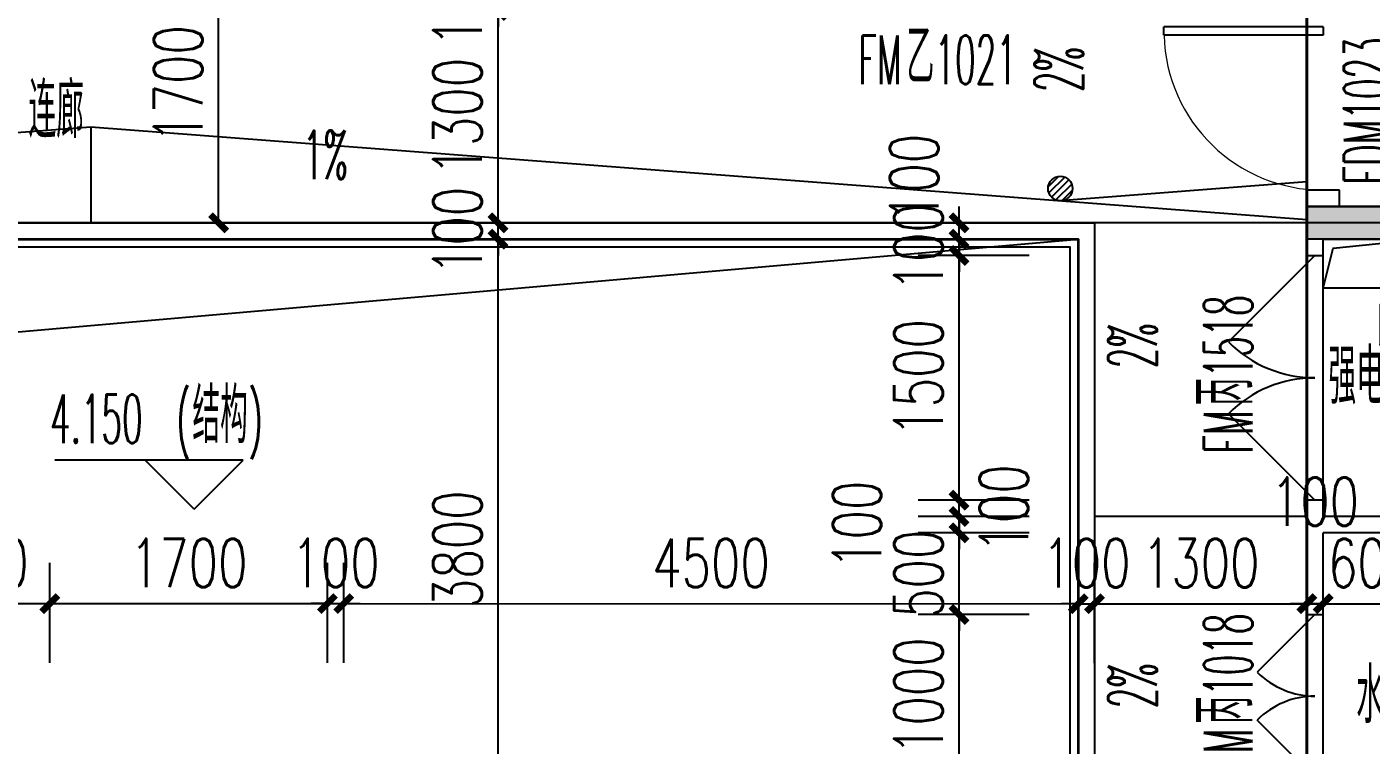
# Model space of a CAD drawing. Extents: x -59851 to 653804, y -249523 to 437614.
# Drawn here: x -11955 to -3720, y -100194 to -95794 of the extents above; entities that cross this region are included whole.
import ezdxf

# ---------------------------------------------------------------- set-up
doc = ezdxf.new("R2010")
doc.units = 0
doc.header["$LTSCALE"] = 1000
doc.header["$MEASUREMENT"] = 0
doc.layers.add('33计一半面积外廓线', color=53, linetype='Continuous', lineweight=35)
doc.layers.add('33计全面积外廓线', color=21, linetype='Continuous', lineweight=35)
doc.layers.add('A-area(算全面积)', color=21, linetype='Continuous', plot=False)
for name, color, linetype in [('A-洞口', 105, 'Continuous'), ('A-看线', 105, 'Continuous'), ('A-第三道尺寸线', 105, 'Continuous'), ('A-线脚看线', 9, 'Continuous'), ('AE-FLOR', 151, 'Continuous'), ('DIM_ELEV', 3, 'Continuous'), ('DIM_SYMB', 3, 'Continuous'), ('DOOR_FIRE', 4, 'Continuous'), ('DOOR_FIRE_TEXT', 7, 'Continuous'), ('DOTE', 16, 'Continuous'), ('NL', 5, 'Continuous'), ('PUB_HATCH', 8, 'Continuous'), ('PUB_TEXT', 7, 'Continuous'), ('WALL', 2, 'Continuous'), ('WINDOW', 4, 'Continuous'), ('WINDOW_TEXT', 7, 'Continuous'), ('ys', 154, 'Continuous'), ('剪力墙', 6, 'Continuous')]:
    doc.layers.add(name, color=color, linetype=linetype)
doc.styles.add('_TCH_DIM', font='SIMPLEX.shx', dxfattribs={"width": 0.7, "bigfont": 'GBCBIG.shx'})
doc.styles.add('_TCH_DIM_T3', font='SIMPLEX.shx', dxfattribs={"width": 0.705882, "bigfont": 'GBCBIG.shx'})
doc.styles.add('_TCH_WINDOW', font='SIMPLEX.shx', dxfattribs={"width": 0.7, "height": 3.5, "bigfont": 'GBCBIG.shx'})
doc.styles.get("Standard").update_dxf_attribs({"font": 'gbenor.shx', "width": 0.7, "bigfont": 'gbcbig.shx'})
doc.dimstyles.new('_TCH_ARCH&&100', dxfattribs={"dimtxt": 297.5, "dimasz": 100, "dimexe": 250, "dimexo": 300, "dimgap": 100, "dimtad": 1, "dimdec": 0, "dimzin": 0, "dimdsep": 46, "dimtxsty": '_TCH_DIM_T3', "dimblk": 'ARCHTICK', "dimcen": 0.09, "dimclrt": 7, "dimazin": 2, "dimtfac": 1, "dimtdec": 0, "dimtix": 1, "dimtmove": 2, "dimatfit": 3, "dimfxl": 0, "dimtolj": 1, "dimtzin": 0, "dimarcsym": 0})

# ---------------------------------------------------------------- blocks, each defined once
blk = doc.blocks.new('18fjlq0329')
at = {"layer": 'PUB_HATCH'}
blk.add_hatch(color=256, dxfattribs=at).paths.add_polyline_path([(-3213.7, -16544.5), (-3213.7, -16644.5), (-3213.7, -18194.5), (-3413.7, -18194.5), (-3413.7, -16744.5), (-4113.7, -16744.5), (-4113.7, -16544.5), (-3413.7, -16544.5)])
at = {"layer": '剪力墙'}
blk.add_lwpolyline([(-3213.7, -16544.5), (-3213.7, -16644.5), (-3213.7, -18194.5), (-3413.7, -18194.5), (-3413.7, -16744.5), (-4113.7, -16744.5), (-4113.7, -16544.5), (-3413.7, -16544.5)], close=True, dxfattribs=at)
blk = doc.blocks.new('zhouxianssceng0329')
at = {"layer": 'DOTE'}
blk.add_line((5501.3, 147398.2), (-22013.7, 147398.2), dxfattribs=at)
blk = doc.blocks.new('$DorLib2D$00000001')
for p, q in [((0.45, 0.975), (0.5, 0.975)), ((0.45, 0), (0.45, 0.975)), ((0.5, 0), (0.5, 0.975)), ((0.5, 0), (0.45, 0))]:
    blk.add_line(p, q)
at = {"lineweight": 13}
blk.add_arc((0.475, 0), 0.975, 91.46928, 180, dxfattribs=at)
blk = doc.blocks.new('a6huxing 0323')
at = {"layer": 'WALL'}
for p, q in [((5565.5, 176711.7), (5365.5, 176711.7)), ((5365.5, 176711.7), (5365.5, 176411.7)), ((5565.5, 176611.7), (5565.5, 176711.7)), ((6165.5, 176611.7), (5565.5, 176611.7)), ((6065.5, 176411.7), (5365.5, 176411.7))]:
    blk.add_line(p, q, dxfattribs=at)
at = {"layer": 'WINDOW'}
blk.add_line((5365.5, 177711.7), (5365.5, 176711.7), dxfattribs=at)
ref = blk.add_blockref('$DorLib2D$00000001', (5465.5, 177211.7), dxfattribs=dict(at, xscale=1000, yscale=1000, zscale=-1000, rotation=90))
ref.add_attrib('A', 'FDM1023', (5889.3, 176746.2), dxfattribs={"layer": 'WINDOW_TEXT', "height": 297.5, "rotation": 90, "style": '_TCH_WINDOW', "width": 0.494118})
blk = doc.blocks.new('$DorLib2D$00000116')
at = {"color": 0}
for p, q in [((-0.5, 0), (-0.1464, 0.3536)), ((0.5, 0), (0.1464, 0.3536))]:
    blk.add_line(p, q, dxfattribs=at)
for centre, start, end in [((-0.5, 0), 0, 45), ((0.5, 0), 135, 180)]:
    blk.add_arc(centre, 0.5, start, end, dxfattribs=at)
blk = doc.blocks.new('qiangruodianshuiyou')
at = {"layer": 'A-洞口'}
for points in [[(-5430.3, 173334.8), (-5430.3, 173034.8), (-6030.3, 173034.8), (-6030.3, 173334.8)], [(-5430.3, 172934.8), (-5680.3, 172934.8), (-5680.3, 172684.8), (-5430.3, 172684.8)]]:
    blk.add_lwpolyline(points, close=True, dxfattribs=at)
for points in [[(-6030.3, 173034.8), (-5968.3, 173279.3), (-5430.3, 173334.8)], [(-5680.3, 172684.8), (-5625.9, 172882.1), (-5430.3, 172934.8)]]:
    blk.add_lwpolyline(points, dxfattribs=at)
at = {"layer": 'DOOR_FIRE'}
for p, q in [((-6130.3, 171734.8), (-6130.3, 173234.8)), ((-6030.3, 171734.8), (-6030.3, 173234.8)), ((-6130.3, 170034.8), (-6130.3, 171034.8)), ((-6030.3, 170034.8), (-6030.3, 171034.8))]:
    blk.add_line(p, q, dxfattribs=at)
at = {"layer": 'WALL'}
for p, q in [((-5230.3, 173534.8), (-6130.3, 173534.8)), ((-6130.3, 173534.8), (-6130.3, 173234.8)), ((-5230.3, 171634.8), (-5230.3, 173534.8)), ((-5430.3, 173334.8), (-6030.3, 173334.8)), ((-6030.3, 173234.8), (-6030.3, 173334.8)), ((-5430.3, 171634.8), (-5430.3, 173334.8)), ((-6130.3, 173234.8), (-6030.3, 173234.8)), ((-6030.3, 171734.8), (-6130.3, 171734.8)), ((-6130.3, 171734.8), (-6130.3, 171634.8)), ((-6030.3, 171634.8), (-6030.3, 171734.8)), ((-6130.3, 171634.8), (-6130.3, 171034.8)), ((-5430.3, 171634.8), (-6030.3, 171634.8)), ((-5230.3, 169334.8), (-5230.3, 171634.8)), ((-5430.3, 171534.8), (-6030.3, 171534.8)), ((-6030.3, 171034.8), (-6030.3, 171534.8)), ((-5430.3, 169534.8), (-5430.3, 171534.8)), ((-6130.3, 171034.8), (-6030.3, 171034.8)), ((-6030.3, 170034.8), (-6130.3, 170034.8)), ((-6130.3, 170034.8), (-6130.3, 169334.8)), ((-6030.3, 169534.8), (-6030.3, 170034.8)), ((-5430.3, 169534.8), (-6030.3, 169534.8)), ((-5230.3, 169334.8), (-6130.3, 169334.8))]:
    blk.add_line(p, q, dxfattribs=at)
at = {"layer": 'DOOR_FIRE', "zscale": 100}
for p, xscale, yscale, rotation in [((-6080.3, 172484.8), 1500, 1500, 90), ((-6080.3, 170534.8), 1000, 1000, 90.00000000000004)]:
    blk.add_blockref('$DorLib2D$00000116', p, dxfattribs=dict(at, xscale=xscale, yscale=yscale, rotation=rotation))
at = {"layer": 'DOOR_FIRE_TEXT', "style": '_TCH_WINDOW'}
for s, height, width, p in [('1518', 297.5, 0.494118, (-6463.1, 172486.8)), ('丙', 337.6, 0.7, (-6463.1, 172314.8)), ('FM', 297.5, 0.494118, (-6463.1, 172020.8)), ('1018', 297.5, 0.494118, (-6463.1, 170536.8)), ('丙', 337.6, 0.7, (-6463.1, 170364.8)), ('FM', 297.5, 0.494118, (-6463.1, 170070.8))]:
    blk.add_text(s, height=height, rotation=90, dxfattribs=dict(at, width=width)).set_placement(p)
at = {"layer": 'PUB_TEXT', "width": 0.7}
for s, height, p in [('强电井', 337.59, (-5997.8, 172324.6)), ('水', 337.6, (-5827.7, 170370.1))]:
    blk.add_text(s, height=height, dxfattribs=at).set_placement(p)
blk = doc.blocks.new('zhenzheng1417hxt0329')
at = {"layer": 'A-area(算全面积)'}
blk.add_lwpolyline([(-17613.7, 20870.7), (-17613.7, 13970.7), (-16213.7, 13970.7), (-16213.5, 17270.6), (-15613.7, 17270.7), (-15613.7, 17070.7), (-5513.7, 17070.7), (-5513.7, 20870.7)], close=True, dxfattribs=at)
at = {"layer": 'A-看线'}
blk.add_lwpolyline([(-17613.7, 13970.7), (-16916.1, 19872.7), (-5513.7, 20870.7)], dxfattribs=at)
at = {"layer": 'AE-FLOR'}
for points in [[(-17613.7, 20970.7), (-5413.7, 20970.7), (-5413.7, 16870.7), (-10013.7, 16870.7)], [(-17613.7, 20870.7), (-5513.7, 20870.7), (-5513.7, 17070.7), (-10013.7, 17070.7)]]:
    blk.add_lwpolyline(points, dxfattribs=at)
at = {"layer": 'DIM_ELEV'}
for p, q in [((-10629.8, 19515.9), (-11783.1, 19515.9)), ((-10929.8, 19215.9), (-11229.8, 19515.9)), ((-10929.8, 19215.9), (-10629.8, 19515.9))]:
    blk.add_line(p, q, dxfattribs=at)
at = {"layer": 'DOOR_FIRE_TEXT', "style": '_TCH_WINDOW'}
for s, height, width, p in [('乙', 337.6, 0.7, (-6566.2, 21820.7)), ('FM', 297.5, 0.494118, (-6860.2, 21820.7)), ('1021', 297.5, 0.494118, (-6394.2, 21820.7))]:
    blk.add_text(s, height=height, dxfattribs=dict(at, width=width)).set_placement(p)
at = {"layer": 'PUB_TEXT', "width": 0.7}
blk.add_text('连廊', height=337.59, dxfattribs=at).set_placement((-11945.3, 21490.4))
at = {"layer": 'PUB_TEXT', "style": '_TCH_DIM'}
for s, height, width, p in [('(', 297.5, 0.494118, (-11039.1, 19620.9)), ('结构', 337.59, 0.7, (-10941.1, 19620.9)), (')', 297.5, 0.494118, (-10597.1, 19620.9)), ('4.150', 297.5, 0.494118, (-11813.1, 19620.9))]:
    blk.add_text(s, height=height, dxfattribs=dict(at, width=width)).set_placement(p)
blk = doc.blocks.new('188xj0329')
at = {"layer": 'A-线脚看线'}
blk.add_lwpolyline([(-10063.7, -25166.7), (-10063.7, -25116.7), (-5563.7, -25116.7), (-5563.7, -21416.7), (-17613.7, -21416.7)], dxfattribs=at)
blk = doc.blocks.new('_LV13')
at = {"color": 0}
for p, q in [((-0.071, 0.495), (-0.495, 0.071)), ((0.183, 0.465), (-0.465, -0.183)), ((0.354, 0.354), (-0.354, -0.354)), ((0.465, 0.183), (-0.183, -0.465)), ((0.495, -0.071), (0.071, -0.495))]:
    blk.add_line(p, q, dxfattribs=at)
blk.add_circle((0, 0), 0.5)
blk = doc.blocks.new('_ArchTick')
at = {"color": 0, "linetype": 'ByBlock', "const_width": 0.4}
blk.add_lwpolyline([(-0.5, -0.5), (0.5, 0.5)], dxfattribs=at)
blk = doc.blocks.new('*D1710')
at = {"layer": 'A-第三道尺寸线', "color": 0, "lineweight": -2, "transparency": 16777216}
for p, q in [((-5813.7, -99394.3), (-6494.4, -99394.3)), ((-6244.4, -100394.3), (-6244.4, -99394.3)), ((-5813.7, -100394.3), (-6494.4, -100394.3))]:
    blk.add_line(p, q, dxfattribs=at)
at = {"layer": 'Defpoints', "color": 0, "transparency": 16777216}
for p in [(-6244.4, -99394.3), (-5513.7, -99394.3), (-5513.7, -100394.3)]:
    blk.add_point(p, dxfattribs=at)
at = {"layer": 'A-第三道尺寸线', "color": 0, "lineweight": -2, "transparency": 16777216, "xscale": 100, "yscale": 100, "zscale": 100}
for p, rotation in [((-6244.4, -99394.3), 90), ((-6244.4, -100394.3), 270)]:
    blk.add_blockref('_ArchTick', p, dxfattribs=dict(at, rotation=rotation))
at = {"layer": 'A-第三道尺寸线', "color": 7, "transparency": 16777216, "insert": (-6493.1, -99894.3), "char_height": 297.5, "attachment_point": 5, "rotation": 90, "style": '_TCH_DIM_T3'}
blk.add_mtext('\\A1;1000', dxfattribs=at)
blk = doc.blocks.new('*D1711')
at = {"layer": 'A-第三道尺寸线', "color": 0, "lineweight": -2, "transparency": 16777216}
for p, q in [((-6244.4, -98894.3), (-6244.4, -98794.3)), ((-5813.7, -98894.3), (-6494.4, -98894.3)), ((-6244.4, -99394.3), (-6244.4, -98894.3)), ((-5813.7, -99394.3), (-6494.4, -99394.3)), ((-6244.4, -99394.3), (-6244.4, -99494.3))]:
    blk.add_line(p, q, dxfattribs=at)
at = {"layer": 'Defpoints', "color": 0, "transparency": 16777216}
for p in [(-6244.4, -98894.3), (-5513.7, -98894.3), (-5513.7, -99394.3)]:
    blk.add_point(p, dxfattribs=at)
at = {"layer": 'A-第三道尺寸线', "color": 0, "lineweight": -2, "transparency": 16777216, "xscale": 100, "yscale": 100, "zscale": 100}
for p, rotation in [((-6244.4, -98894.3), 270), ((-6244.4, -99394.3), 90)]:
    blk.add_blockref('_ArchTick', p, dxfattribs=dict(at, rotation=rotation))
at = {"layer": 'A-第三道尺寸线', "color": 7, "transparency": 16777216, "insert": (-6493.1, -99144.3), "char_height": 297.5, "attachment_point": 5, "rotation": 90, "style": '_TCH_DIM_T3'}
blk.add_mtext('\\A1;500', dxfattribs=at)
blk = doc.blocks.new('*D1712')
at = {"layer": 'A-第三道尺寸线', "color": 0, "lineweight": -2, "transparency": 16777216}
for p, q in [((-6244.4, -98794.3), (-6244.4, -98694.3)), ((-5813.7, -98794.3), (-6494.4, -98794.3)), ((-6244.4, -98894.3), (-6244.4, -98794.3)), ((-5813.7, -98894.3), (-6494.4, -98894.3)), ((-6244.4, -98894.3), (-6244.4, -98994.3))]:
    blk.add_line(p, q, dxfattribs=at)
at = {"layer": 'Defpoints', "color": 0, "transparency": 16777216}
for p in [(-6244.4, -98794.3), (-5513.7, -98794.3), (-5513.7, -98894.3)]:
    blk.add_point(p, dxfattribs=at)
at = {"layer": 'A-第三道尺寸线', "color": 0, "lineweight": -2, "transparency": 16777216, "xscale": 100, "yscale": 100, "zscale": 100}
for p, rotation in [((-6244.4, -98794.3), 270), ((-6244.4, -98894.3), 90)]:
    blk.add_blockref('_ArchTick', p, dxfattribs=dict(at, rotation=rotation))
at = {"layer": 'A-第三道尺寸线', "color": 7, "transparency": 16777216, "insert": (-6869.4, -98844.3), "char_height": 297.5, "attachment_point": 5, "rotation": 90, "style": '_TCH_DIM_T3'}
blk.add_mtext('\\A1;100', dxfattribs=at)
blk = doc.blocks.new('*D1713')
at = {"layer": 'A-第三道尺寸线', "color": 0, "lineweight": -2, "transparency": 16777216}
for p, q in [((-6244.4, -98694.3), (-6244.4, -98594.3)), ((-5813.7, -98694.3), (-6494.4, -98694.3)), ((-6244.4, -98794.3), (-6244.4, -98694.3)), ((-5813.7, -98794.3), (-6494.4, -98794.3)), ((-6244.4, -98794.3), (-6244.4, -98894.3))]:
    blk.add_line(p, q, dxfattribs=at)
at = {"layer": 'Defpoints', "color": 0, "transparency": 16777216}
for p in [(-6244.4, -98694.3), (-5513.7, -98694.3), (-5513.7, -98794.3)]:
    blk.add_point(p, dxfattribs=at)
at = {"layer": 'A-第三道尺寸线', "color": 0, "lineweight": -2, "transparency": 16777216, "xscale": 100, "yscale": 100, "zscale": 100}
for p, rotation in [((-6244.4, -98694.3), 270), ((-6244.4, -98794.3), 90)]:
    blk.add_blockref('_ArchTick', p, dxfattribs=dict(at, rotation=rotation))
at = {"layer": 'A-第三道尺寸线', "color": 7, "transparency": 16777216, "insert": (-5969.4, -98744.3), "char_height": 297.5, "attachment_point": 5, "rotation": 90, "style": '_TCH_DIM_T3'}
blk.add_mtext('\\A1;100', dxfattribs=at)
blk = doc.blocks.new('*D1714')
at = {"layer": 'A-第三道尺寸线', "color": 0, "lineweight": -2, "transparency": 16777216}
for p, q in [((-5813.7, -97194.3), (-6494.4, -97194.3)), ((-6244.4, -98694.3), (-6244.4, -97194.3)), ((-5813.7, -98694.3), (-6494.4, -98694.3))]:
    blk.add_line(p, q, dxfattribs=at)
at = {"layer": 'Defpoints', "color": 0, "transparency": 16777216}
for p in [(-6244.4, -97194.3), (-5513.7, -97194.3), (-5513.7, -98694.3)]:
    blk.add_point(p, dxfattribs=at)
at = {"layer": 'A-第三道尺寸线', "color": 0, "lineweight": -2, "transparency": 16777216, "xscale": 100, "yscale": 100, "zscale": 100}
for p, rotation in [((-6244.4, -97194.3), 90), ((-6244.4, -98694.3), 270)]:
    blk.add_blockref('_ArchTick', p, dxfattribs=dict(at, rotation=rotation))
at = {"layer": 'A-第三道尺寸线', "color": 7, "transparency": 16777216, "insert": (-6493.1, -97944.3), "char_height": 297.5, "attachment_point": 5, "rotation": 90, "style": '_TCH_DIM_T3'}
blk.add_mtext('\\A1;1500', dxfattribs=at)
blk = doc.blocks.new('*D1715')
at = {"layer": 'A-第三道尺寸线', "color": 0, "lineweight": -2, "transparency": 16777216}
for p, q in [((-6244.4, -97094.3), (-6244.4, -96994.3)), ((-5813.7, -97094.3), (-6494.4, -97094.3)), ((-6244.4, -97194.3), (-6244.4, -97094.3)), ((-5813.7, -97194.3), (-6494.4, -97194.3)), ((-6244.4, -97194.3), (-6244.4, -97294.3))]:
    blk.add_line(p, q, dxfattribs=at)
at = {"layer": 'Defpoints', "color": 0, "transparency": 16777216}
for p in [(-6244.4, -97094.3), (-5513.7, -97094.3), (-5513.7, -97194.3)]:
    blk.add_point(p, dxfattribs=at)
at = {"layer": 'A-第三道尺寸线', "color": 0, "lineweight": -2, "transparency": 16777216, "xscale": 100, "yscale": 100, "zscale": 100}
for p, rotation in [((-6244.4, -97094.3), 270), ((-6244.4, -97194.3), 90)]:
    blk.add_blockref('_ArchTick', p, dxfattribs=dict(at, rotation=rotation))
at = {"layer": 'A-第三道尺寸线', "color": 7, "transparency": 16777216, "insert": (-6493.1, -97144.3), "char_height": 297.5, "attachment_point": 5, "rotation": 90, "style": '_TCH_DIM_T3'}
blk.add_mtext('\\A1;100', dxfattribs=at)
blk = doc.blocks.new('*D1716')
at = {"layer": 'A-第三道尺寸线', "color": 0, "lineweight": -2, "transparency": 16777216}
for p, q in [((-6244.4, -96994.3), (-6244.4, -96894.3)), ((-5813.7, -96994.3), (-6494.4, -96994.3)), ((-6244.4, -97094.3), (-6244.4, -96994.3)), ((-5813.7, -97094.3), (-6494.4, -97094.3)), ((-6244.4, -97094.3), (-6244.4, -97194.3))]:
    blk.add_line(p, q, dxfattribs=at)
at = {"layer": 'Defpoints', "color": 0, "transparency": 16777216}
for p in [(-6244.4, -96994.3), (-5513.7, -96994.3), (-5513.7, -97094.3)]:
    blk.add_point(p, dxfattribs=at)
at = {"layer": 'A-第三道尺寸线', "color": 0, "lineweight": -2, "transparency": 16777216, "xscale": 100, "yscale": 100, "zscale": 100}
for p, rotation in [((-6244.4, -96994.3), 270), ((-6244.4, -97094.3), 90)]:
    blk.add_blockref('_ArchTick', p, dxfattribs=dict(at, rotation=rotation))
at = {"layer": 'A-第三道尺寸线', "color": 7, "transparency": 16777216, "insert": (-6519.4, -96719.3), "char_height": 297.5, "attachment_point": 5, "rotation": 90, "style": '_TCH_DIM_T3'}
blk.add_mtext('\\A1;100', dxfattribs=at)
blk = doc.blocks.new('*D1718')
at = {"layer": 'A-第三道尺寸线', "color": 0, "lineweight": -2, "transparency": 16777216}
for p, q in [((-4013.8, -99691.6), (-4013.7, -99077.8)), ((-3413.8, -99691.6), (-3413.7, -99077.9)), ((-4013.7, -99327.8), (-4113.7, -99327.8)), ((-4013.7, -99327.8), (-3413.7, -99327.9)), ((-3413.7, -99327.9), (-3313.7, -99327.9))]:
    blk.add_line(p, q, dxfattribs=at)
at = {"layer": 'Defpoints', "color": 0, "transparency": 16777216}
for p in [(-3413.7, -99327.9), (-4013.8, -99991.6), (-3413.8, -99991.6)]:
    blk.add_point(p, dxfattribs=at)
at = {"layer": 'A-第三道尺寸线', "color": 0, "lineweight": -2, "transparency": 16777216, "xscale": 100, "yscale": 100, "zscale": 100}
for p, rotation in [((-4013.7, -99327.8), 359.9965898637475), ((-3413.7, -99327.9), 179.9965898637474)]:
    blk.add_blockref('_ArchTick', p, dxfattribs=dict(at, rotation=rotation))
at = {"layer": 'A-第三道尺寸线', "color": 7, "transparency": 16777216, "insert": (-3713.7, -99079.1), "char_height": 297.5, "attachment_point": 5, "rotation": 359.99659, "style": '_TCH_DIM_T3'}
blk.add_mtext('\\A1;600', dxfattribs=at)
blk = doc.blocks.new('*D1719')
at = {"layer": 'A-第三道尺寸线', "color": 0, "lineweight": -2, "transparency": 16777216}
for p, q in [((-4113.7, -99691.6), (-4113.7, -99077.8)), ((-4013.8, -99691.6), (-4013.7, -99077.8)), ((-4113.7, -99327.8), (-4213.7, -99327.8)), ((-4113.7, -99327.8), (-4013.7, -99327.8)), ((-4013.7, -99327.8), (-3913.7, -99327.9))]:
    blk.add_line(p, q, dxfattribs=at)
at = {"layer": 'Defpoints', "color": 0, "transparency": 16777216}
for p in [(-4013.7, -99327.8), (-4113.7, -99991.6), (-4013.8, -99991.6)]:
    blk.add_point(p, dxfattribs=at)
at = {"layer": 'A-第三道尺寸线', "color": 0, "lineweight": -2, "transparency": 16777216, "xscale": 100, "yscale": 100, "zscale": 100}
for p, rotation in [((-4113.7, -99327.8), 359.9965898637423), ((-4013.7, -99327.8), 179.9965898637423)]:
    blk.add_blockref('_ArchTick', p, dxfattribs=dict(at, rotation=rotation))
at = {"layer": 'A-第三道尺寸线', "color": 7, "transparency": 16777216, "insert": (-4063.7, -98702.8), "char_height": 297.5, "attachment_point": 5, "rotation": 359.99659, "style": '_TCH_DIM_T3'}
blk.add_mtext('\\A1;100', dxfattribs=at)
blk = doc.blocks.new('*D1720')
at = {"layer": 'A-第三道尺寸线', "color": 0, "lineweight": -2, "transparency": 16777216}
for p, q in [((-5413.7, -99691.5), (-5413.6, -99077.8)), ((-4113.7, -99691.6), (-4113.7, -99077.8)), ((-5413.7, -99327.8), (-4113.7, -99327.8))]:
    blk.add_line(p, q, dxfattribs=at)
at = {"layer": 'Defpoints', "color": 0, "transparency": 16777216}
for p in [(-4113.7, -99327.8), (-5413.7, -99991.5), (-4113.7, -99991.6)]:
    blk.add_point(p, dxfattribs=at)
at = {"layer": 'A-第三道尺寸线', "color": 0, "lineweight": -2, "transparency": 16777216, "xscale": 100, "yscale": 100, "zscale": 100}
for p, rotation in [((-5413.7, -99327.8), 179.9965898637478), ((-4113.7, -99327.8), 359.9965898637478)]:
    blk.add_blockref('_ArchTick', p, dxfattribs=dict(at, rotation=rotation))
at = {"layer": 'A-第三道尺寸线', "color": 7, "transparency": 16777216, "insert": (-4763.7, -99079.1), "char_height": 297.5, "attachment_point": 5, "rotation": 359.99659, "style": '_TCH_DIM_T3'}
blk.add_mtext('\\A1;1300', dxfattribs=at)
blk = doc.blocks.new('*D1721')
at = {"layer": 'A-第三道尺寸线', "color": 0, "lineweight": -2, "transparency": 16777216}
for p, q in [((-5513.7, -99691.5), (-5513.7, -99077.8)), ((-5413.7, -99691.5), (-5413.6, -99077.8)), ((-5513.7, -99327.8), (-5613.7, -99327.7)), ((-5513.7, -99327.8), (-5413.7, -99327.8)), ((-5413.7, -99327.8), (-5313.7, -99327.8))]:
    blk.add_line(p, q, dxfattribs=at)
at = {"layer": 'Defpoints', "color": 0, "transparency": 16777216}
for p in [(-5413.7, -99327.8), (-5513.7, -99991.5), (-5413.7, -99991.5)]:
    blk.add_point(p, dxfattribs=at)
at = {"layer": 'A-第三道尺寸线', "color": 0, "lineweight": -2, "transparency": 16777216, "xscale": 100, "yscale": 100, "zscale": 100}
for p, rotation in [((-5513.7, -99327.8), 359.9965898637511), ((-5413.7, -99327.8), 179.9965898637511)]:
    blk.add_blockref('_ArchTick', p, dxfattribs=dict(at, rotation=rotation))
at = {"layer": 'A-第三道尺寸线', "color": 7, "transparency": 16777216, "insert": (-5463.7, -99079), "char_height": 297.5, "attachment_point": 5, "rotation": 359.99659, "style": '_TCH_DIM_T3'}
blk.add_mtext('\\A1;100', dxfattribs=at)
blk = doc.blocks.new('*D1722')
at = {"layer": 'A-第三道尺寸线', "color": 0, "lineweight": -2, "transparency": 16777216}
for p, q in [((-10013.7, -99691.2), (-10013.7, -99077.5)), ((-5513.7, -99691.5), (-5513.7, -99077.8)), ((-10013.7, -99327.5), (-5513.7, -99327.8))]:
    blk.add_line(p, q, dxfattribs=at)
at = {"layer": 'Defpoints', "color": 0, "transparency": 16777216}
for p in [(-5513.7, -99327.8), (-10013.7, -99991.2), (-5513.7, -99991.5)]:
    blk.add_point(p, dxfattribs=at)
at = {"layer": 'A-第三道尺寸线', "color": 0, "lineweight": -2, "transparency": 16777216, "xscale": 100, "yscale": 100, "zscale": 100}
for p, rotation in [((-10013.7, -99327.5), 179.9965898637474), ((-5513.7, -99327.8), 359.9965898637475)]:
    blk.add_blockref('_ArchTick', p, dxfattribs=dict(at, rotation=rotation))
at = {"layer": 'A-第三道尺寸线', "color": 7, "transparency": 16777216, "insert": (-7763.7, -99078.9), "char_height": 297.5, "attachment_point": 5, "rotation": 359.99659, "style": '_TCH_DIM_T3'}
blk.add_mtext('\\A1;4500', dxfattribs=at)
blk = doc.blocks.new('*D1723')
at = {"layer": 'A-第三道尺寸线', "color": 0, "lineweight": -2, "transparency": 16777216}
for p, q in [((-10113.7, -99691.2), (-10113.7, -99077.5)), ((-10013.7, -99691.2), (-10013.7, -99077.5)), ((-10113.7, -99327.5), (-10213.7, -99327.5)), ((-10113.7, -99327.5), (-10013.7, -99327.5)), ((-10013.7, -99327.5), (-9913.7, -99327.5))]:
    blk.add_line(p, q, dxfattribs=at)
at = {"layer": 'Defpoints', "color": 0, "transparency": 16777216}
for p in [(-10013.7, -99327.5), (-10113.7, -99991.2), (-10013.7, -99991.2)]:
    blk.add_point(p, dxfattribs=at)
at = {"layer": 'A-第三道尺寸线', "color": 0, "lineweight": -2, "transparency": 16777216, "xscale": 100, "yscale": 100, "zscale": 100}
for p, rotation in [((-10113.7, -99327.5), 359.9965898637539), ((-10013.7, -99327.5), 179.9965898637539)]:
    blk.add_blockref('_ArchTick', p, dxfattribs=dict(at, rotation=rotation))
at = {"layer": 'A-第三道尺寸线', "color": 7, "transparency": 16777216, "insert": (-10063.7, -99078.7), "char_height": 297.5, "attachment_point": 5, "rotation": 359.99659, "style": '_TCH_DIM_T3'}
blk.add_mtext('\\A1;100', dxfattribs=at)
blk = doc.blocks.new('*D1724')
at = {"layer": 'A-第三道尺寸线', "color": 0, "lineweight": -2, "transparency": 16777216}
for p, q in [((-11813.6, -99691.1), (-11813.6, -99077.4)), ((-10113.7, -99691.2), (-10113.7, -99077.5)), ((-11813.6, -99327.4), (-10113.7, -99327.5))]:
    blk.add_line(p, q, dxfattribs=at)
at = {"layer": 'Defpoints', "color": 0, "transparency": 16777216}
for p in [(-10113.7, -99327.5), (-11813.6, -99991.1), (-10113.7, -99991.2)]:
    blk.add_point(p, dxfattribs=at)
at = {"layer": 'A-第三道尺寸线', "color": 0, "lineweight": -2, "transparency": 16777216, "xscale": 100, "yscale": 100, "zscale": 100}
for p, rotation in [((-11813.6, -99327.4), 179.9965898637472), ((-10113.7, -99327.5), 359.9965898637473)]:
    blk.add_blockref('_ArchTick', p, dxfattribs=dict(at, rotation=rotation))
at = {"layer": 'A-第三道尺寸线', "color": 7, "transparency": 16777216, "insert": (-10963.6, -99078.7), "char_height": 297.5, "attachment_point": 5, "rotation": 359.99659, "style": '_TCH_DIM_T3'}
blk.add_mtext('\\A1;1700', dxfattribs=at)
blk = doc.blocks.new('*D1725')
at = {"layer": 'A-第三道尺寸线', "color": 0, "lineweight": -2, "transparency": 16777216}
for p, q in [((-12613.7, -99691.1), (-12613.6, -99077.3)), ((-11813.6, -99691.1), (-11813.6, -99077.4)), ((-12613.7, -99327.3), (-11813.6, -99327.4))]:
    blk.add_line(p, q, dxfattribs=at)
at = {"layer": 'Defpoints', "color": 0, "transparency": 16777216}
for p in [(-11813.6, -99327.4), (-12613.7, -99991.1), (-11813.6, -99991.1)]:
    blk.add_point(p, dxfattribs=at)
at = {"layer": 'A-第三道尺寸线', "color": 0, "lineweight": -2, "transparency": 16777216, "xscale": 100, "yscale": 100, "zscale": 100}
for p, rotation in [((-12613.7, -99327.3), 179.9965898637486), ((-11813.6, -99327.4), 359.9965898637486)]:
    blk.add_blockref('_ArchTick', p, dxfattribs=dict(at, rotation=rotation))
at = {"layer": 'A-第三道尺寸线', "color": 7, "transparency": 16777216, "insert": (-12213.6, -99078.6), "char_height": 297.5, "attachment_point": 5, "rotation": 359.99659, "style": '_TCH_DIM_T3'}
blk.add_mtext('\\A1;800', dxfattribs=at)
blk = doc.blocks.new('*D1738')
at = {"layer": 'A-第三道尺寸线', "color": 0, "lineweight": -2, "transparency": 16777216}
for p, q in [((-9436.3, -97094.3), (-8818.5, -97094.3)), ((-9068.5, -100894.3), (-9068.5, -97094.3)), ((-9436.3, -100894.3), (-8818.5, -100894.3))]:
    blk.add_line(p, q, dxfattribs=at)
at = {"layer": 'Defpoints', "color": 0, "transparency": 16777216}
for p in [(-9736.3, -97094.3), (-9068.5, -97094.3), (-9736.3, -100894.3)]:
    blk.add_point(p, dxfattribs=at)
at = {"layer": 'A-第三道尺寸线', "color": 0, "lineweight": -2, "transparency": 16777216, "xscale": 100, "yscale": 100, "zscale": 100}
for p, rotation in [((-9068.5, -97094.3), 90), ((-9068.5, -100894.3), 270)]:
    blk.add_blockref('_ArchTick', p, dxfattribs=dict(at, rotation=rotation))
at = {"layer": 'A-第三道尺寸线', "color": 7, "transparency": 16777216, "insert": (-9317.2, -98994.3), "char_height": 297.5, "attachment_point": 5, "rotation": 90, "style": '_TCH_DIM_T3'}
blk.add_mtext('\\A1;3800', dxfattribs=at)
blk = doc.blocks.new('*D1739')
at = {"layer": 'A-第三道尺寸线', "color": 0, "lineweight": -2, "transparency": 16777216}
for p, q in [((-9068.5, -96994.3), (-9068.5, -96894.3)), ((-9436.3, -96994.3), (-8818.5, -96994.3)), ((-9068.5, -97094.3), (-9068.5, -96994.3)), ((-9436.3, -97094.3), (-8818.5, -97094.3)), ((-9068.5, -97094.3), (-9068.5, -97194.3))]:
    blk.add_line(p, q, dxfattribs=at)
at = {"layer": 'Defpoints', "color": 0, "transparency": 16777216}
for p in [(-9736.3, -96994.3), (-9068.5, -96994.3), (-9736.3, -97094.3)]:
    blk.add_point(p, dxfattribs=at)
at = {"layer": 'A-第三道尺寸线', "color": 0, "lineweight": -2, "transparency": 16777216, "xscale": 100, "yscale": 100, "zscale": 100}
for p, rotation in [((-9068.5, -96994.3), 270), ((-9068.5, -97094.3), 90)]:
    blk.add_blockref('_ArchTick', p, dxfattribs=dict(at, rotation=rotation))
at = {"layer": 'A-第三道尺寸线', "color": 7, "transparency": 16777216, "insert": (-9317.2, -97044.3), "char_height": 297.5, "attachment_point": 5, "rotation": 90, "style": '_TCH_DIM_T3'}
blk.add_mtext('\\A1;100', dxfattribs=at)
blk = doc.blocks.new('*D1740')
at = {"layer": 'A-第三道尺寸线', "color": 0, "lineweight": -2, "transparency": 16777216}
for p, q in [((-9436.3, -95694.3), (-8818.5, -95694.3)), ((-9068.5, -96994.3), (-9068.5, -95694.3)), ((-9436.3, -96994.3), (-8818.5, -96994.3))]:
    blk.add_line(p, q, dxfattribs=at)
at = {"layer": 'Defpoints', "color": 0, "transparency": 16777216}
for p in [(-9736.3, -95694.3), (-9068.5, -95694.3), (-9736.3, -96994.3)]:
    blk.add_point(p, dxfattribs=at)
at = {"layer": 'A-第三道尺寸线', "color": 0, "lineweight": -2, "transparency": 16777216, "xscale": 100, "yscale": 100, "zscale": 100}
for p, rotation in [((-9068.5, -95694.3), 90), ((-9068.5, -96994.3), 270)]:
    blk.add_blockref('_ArchTick', p, dxfattribs=dict(at, rotation=rotation))
at = {"layer": 'A-第三道尺寸线', "color": 7, "transparency": 16777216, "insert": (-9317.2, -96344.3), "char_height": 297.5, "attachment_point": 5, "rotation": 90, "style": '_TCH_DIM_T3'}
blk.add_mtext('\\A1;1300', dxfattribs=at)
blk = doc.blocks.new('*D1741')
at = {"layer": 'A-第三道尺寸线', "color": 0, "lineweight": -2, "transparency": 16777216}
for p, q in [((-9068.5, -95594.3), (-9068.5, -95494.3)), ((-9436.3, -95594.3), (-8818.5, -95594.3)), ((-9068.5, -95694.3), (-9068.5, -95594.3)), ((-9436.3, -95694.3), (-8818.5, -95694.3)), ((-9068.5, -95694.3), (-9068.5, -95794.3))]:
    blk.add_line(p, q, dxfattribs=at)
at = {"layer": 'Defpoints', "color": 0, "transparency": 16777216}
for p in [(-9736.3, -95594.3), (-9068.5, -95594.3), (-9736.3, -95694.3)]:
    blk.add_point(p, dxfattribs=at)
at = {"layer": 'A-第三道尺寸线', "color": 0, "lineweight": -2, "transparency": 16777216, "xscale": 100, "yscale": 100, "zscale": 100}
for p, rotation in [((-9068.5, -95594.3), 270), ((-9068.5, -95694.3), 90)]:
    blk.add_blockref('_ArchTick', p, dxfattribs=dict(at, rotation=rotation))
at = {"layer": 'A-第三道尺寸线', "color": 7, "transparency": 16777216, "insert": (-9317.2, -95644.3), "char_height": 297.5, "attachment_point": 5, "rotation": 90, "style": '_TCH_DIM_T3'}
blk.add_mtext('\\A1;100', dxfattribs=at)
blk = doc.blocks.new('*D3145')
at = {"layer": 'A-第三道尺寸线', "color": 0, "lineweight": -2, "transparency": 16777216}
for p, q in [((-11322.2, -95294.3), (-10529.9, -95294.3)), ((-10779.9, -96994.3), (-10779.9, -95294.3)), ((-11322.2, -96994.3), (-10529.9, -96994.3))]:
    blk.add_line(p, q, dxfattribs=at)
at = {"layer": 'Defpoints', "color": 0, "transparency": 16777216}
for p in [(-11622.2, -95294.3), (-10779.9, -95294.3), (-11622.2, -96994.3)]:
    blk.add_point(p, dxfattribs=at)
at = {"layer": 'A-第三道尺寸线', "color": 0, "lineweight": -2, "transparency": 16777216, "xscale": 100, "yscale": 100, "zscale": 100}
for p, rotation in [((-10779.9, -95294.3), 90), ((-10779.9, -96994.3), 270)]:
    blk.add_blockref('_ArchTick', p, dxfattribs=dict(at, rotation=rotation))
at = {"layer": 'A-第三道尺寸线', "color": 7, "transparency": 16777216, "insert": (-11028.6, -96144.3), "char_height": 297.5, "attachment_point": 5, "rotation": 90, "style": '_TCH_DIM_T3'}
blk.add_mtext('\\A1;1700', dxfattribs=at)

msp = doc.modelspace()

# ---------------------------------------------------------------- linework, layer by layer
at = {"layer": '33计一半面积外廓线'}
msp.add_lwpolyline([(-10013.7, -100894.3), (-10013.7, -102394.3), (-4113.7, -102394.3), (-4113.7, -101094.3), (-4113.8, -101094.3), (-4113.7, -95694.3), (-8013.7, -95694.3), (-8013.7, -95294.3), (-16513.7, -95294.3), (-16513.7, -95694.3), (-17613.7, -95694.3), (-17613.7, -97094.3), (-5513.7, -97094.3), (-5513.7, -100894.3)], close=True, dxfattribs=at)
at = {"layer": '33计全面积外廓线'}
msp.add_lwpolyline([(-20113.7, -95694.3), (-16513.7, -95694.3), (-16513.7, -95294.3), (-8013.7, -95294.3), (-8013.7, -95694.3), (-4113.7, -95694.3), (-4113.7, -101094.3), (-4113.7, -101094.3), (-4113.7, -102394.3), (-10013.7, -102394.3), (-10013.7, -100894.3), (-15613.7, -100894.3), (-15613.7, -100694.3), (-16213.7, -100694.3), (-16213.7, -103994.3), (-17613.7, -103994.3)], dxfattribs=at)
at = {"layer": 'DIM_SYMB'}
msp.add_lwpolyline([(-10434.6, -96831.6, 0, 0, 0), (-9939.7, -96831.6, 80, 0, 0), (-9639.7, -96831.6, 0, 0, 0)], format="xyseb", dxfattribs=at)
at = {"layer": 'ys'}
msp.add_lwpolyline([(-11563.7, -96407.1), (-11563.7, -96994.3)], dxfattribs=at)

# ---------------------------------------------------------------- block references
for name, p in [('zhouxianssceng0329', (0, -244392.5)), ('18fjlq0329', (0, -80349.7))]:
    msp.add_blockref(name, p)

# ---------------------------------------------------------------- texts
at = {"layer": 'PUB_TEXT', "style": '_TCH_DIM', "width": 0.494118}
msp.add_text('1%', height=297.5, dxfattribs=at).set_placement((-10264.9, -96726.6))

# ---------------------------------------------------------------- dimensions: what is measured, and where the dimension line sits
at = {"layer": 'A-第三道尺寸线'}
for p1, p2, distance, picture, middle in [((-11622.2, -96994.3), (-11622.2, -95294.3), -842.4, '*D3145', (-11028.6, -96144.3)), ((-9736.3, -95694.3), (-9736.3, -95594.3), -667.9, '*D1741', (-9317.2, -95644.3)), ((-9736.3, -96994.3), (-9736.3, -95694.3), -667.9, '*D1740', (-9317.2, -96344.3)), ((-9736.3, -97094.3), (-9736.3, -96994.3), -667.9, '*D1739', (-9317.2, -97044.3)), ((-9736.3, -100894.3), (-9736.3, -97094.3), -667.9, '*D1738', (-9317.2, -98994.3)), ((-12613.7, -99991.1), (-11813.6, -99991.1), 663.7, '*D1725', (-12213.6, -99078.6)), ((-11813.6, -99991.1), (-10113.7, -99991.2), 663.7, '*D1724', (-10963.6, -99078.7)), ((-10113.7, -99991.2), (-10013.7, -99991.2), 663.7, '*D1723', (-10063.7, -99078.7))]:
    dim = msp.add_aligned_dim(p1=p1, p2=p2, distance=distance, dimstyle='_TCH_ARCH&&100', dxfattribs=at)
    dim.commit()
    dim.dimension.update_dxf_attribs({"geometry": picture, "text_midpoint": middle})

# ---------------------------------------------------------------- next in the draw order: block references
msp.add_blockref('a6huxing 0323', (-9479.2, -273506))

# ---------------------------------------------------------------- next in the draw order: linework, layer by layer
at = {"layer": 'DIM_SYMB'}
for points in [[(-5379.2, -95771.9, 0, 0, 0), (-5379.2, -96266.8, 80, 0, 0), (-5379.2, -96566.8, 0, 0, 0)], [(-4927.2, -98041.2, 0, 0, 0), (-4927.2, -97546.2, 80, 0, 0), (-4927.2, -97246.2, 0, 0, 0)], [(-4927.2, -99547.3, 0, 0, 0), (-4927.2, -100042.3, 80, 0, 0), (-4927.2, -100342.3, 0, 0, 0)]]:
    msp.add_lwpolyline(points, format="xyseb", dxfattribs=at)
at = {"layer": 'ys'}
for points in [[(-17503.7, -96859.3), (-11563.7, -96407.1), (-4113.7, -96974.2)], [(-4113.7, -96744.3), (-5623.7, -96859.3)], [(-4113.7, -98794.3), (-5413.7, -98794.3)]]:
    msp.add_lwpolyline(points, dxfattribs=at)

# ---------------------------------------------------------------- next in the draw order: block references
for name, p in [('188xj0329', (0, -75727.5)), ('zhenzheng1417hxt0329', (0, -117964.9)), ('qiangruodianshuiyou', (2016.5, -270429))]:
    msp.add_blockref(name, p)
at = {"layer": 'NL', "ltscale": 0.5, "extrusion": (0, 0, -1), "xscale": -150, "yscale": 150, "zscale": -150}
msp.add_blockref('_LV13', (5623.7, -96784.3), dxfattribs=at)

# ---------------------------------------------------------------- next in the draw order: texts
at = {"layer": 'PUB_TEXT', "style": '_TCH_DIM', "width": 0.494118}
for p in [(-5484.2, -96193.6), (-5032.2, -97885.5), (-5032.2, -99969)]:
    msp.add_text('2%', height=297.5, rotation=90, dxfattribs=at).set_placement(p)

# ---------------------------------------------------------------- next in the draw order: dimensions: what is measured, and where the dimension line sits
at = {"layer": 'A-第三道尺寸线'}
for base, p1, p2, angle, picture, middle in [((-6244.4, -96994.3), (-5513.7, -97094.3), (-5513.7, -96994.3), 90, '*D1716', (-6519.4, -96719.3)), ((-6244.4, -98694.3), (-5513.7, -98794.3), (-5513.7, -98694.3), 90, '*D1713', (-5969.4, -98744.3)), ((-6244.4, -98794.3), (-5513.7, -98894.3), (-5513.7, -98794.3), 90, '*D1712', (-6869.4, -98844.3)), ((-4013.7, -99327.8), (-4113.7, -99991.6), (-4013.8, -99991.6), 359.99659, '*D1719', (-4063.7, -98702.8))]:
    dim = msp.add_linear_dim(base=base, p1=p1, p2=p2, angle=angle, dimstyle='_TCH_ARCH&&100', dxfattribs=at)
    dim.commit()
    dim.dimension.update_dxf_attribs({"geometry": picture, "text_midpoint": middle, "dimtype": 161})
for p1, p2, distance, picture, middle in [((-5513.7, -97194.3), (-5513.7, -97094.3), 730.7, '*D1715', (-6493.1, -97144.3)), ((-5513.7, -98694.3), (-5513.7, -97194.3), 730.7, '*D1714', (-6493.1, -97944.3)), ((-5513.7, -99394.3), (-5513.7, -98894.3), 730.7, '*D1711', (-6493.1, -99144.3)), ((-10013.7, -99991.2), (-5513.7, -99991.5), 663.7, '*D1722', (-7763.7, -99078.9)), ((-5513.7, -99991.5), (-5413.7, -99991.5), 663.7, '*D1721', (-5463.7, -99079)), ((-5413.7, -99991.5), (-4113.7, -99991.6), 663.7, '*D1720', (-4763.7, -99079.1)), ((-4013.8, -99991.6), (-3413.8, -99991.6), 663.7, '*D1718', (-3713.7, -99079.1)), ((-5513.7, -100394.3), (-5513.7, -99394.3), 730.7, '*D1710', (-6493.1, -99894.3))]:
    dim = msp.add_aligned_dim(p1=p1, p2=p2, distance=distance, dimstyle='_TCH_ARCH&&100', dxfattribs=at)
    dim.commit()
    dim.dimension.update_dxf_attribs({"geometry": picture, "text_midpoint": middle})

doc.saveas('drawing.dxf')
